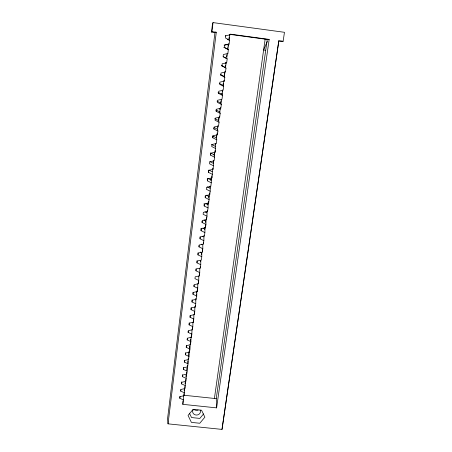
<?xml version="1.0" encoding="UTF-8"?>
<svg xmlns="http://www.w3.org/2000/svg" width="452" height="452" viewBox="0 0 452 452"><rect width="100%" height="100%" fill="white"/><g stroke="black" fill="none" stroke-linecap="round" stroke-linejoin="round"><path stroke-width="0.68" d="M202.372 252.103L202.807 248.724L198.987 246.86L199.219 244.995L203.406 244.063L203.841 240.667L200.01 238.786L200.247 236.91L204.445 235.978L204.88 232.56L201.038 230.667L201.276 228.774L205.49 227.836L205.931 224.395L202.072 222.491L202.315 220.587L206.541 219.644L206.982 216.186L203.117 214.265L203.36 212.35L207.598 211.4L208.044 207.92L204.168 205.988L204.411 204.061L208.666 203.106L209.112 199.603L205.225 197.654L205.468 195.716L209.734 194.755L210.186 191.23L206.287 189.269L206.536 187.314L210.813 186.354L211.27 182.8L207.355 180.828L207.604 178.862L211.898 177.896L212.361 174.325L208.434 172.336L208.683 170.359L212.994 169.387L213.457 165.788L209.519 163.788L209.768 161.793L214.09 160.816L214.559 157.194L210.609 155.177L210.864 153.177L215.197 152.194L215.666 148.55L211.705 146.516L211.96 144.499L216.316 143.516L216.785 139.843L212.813 137.798L213.067 135.769L217.435 134.775L217.909 131.086L213.926 129.023L214.186 126.978L218.565 125.984L219.039 122.266L215.045 120.192L215.305 118.13L219.7 117.13L220.18 113.384L216.175 111.299L216.435 109.226L220.847 108.22L221.327 104.452L217.305 102.344L217.57 100.259L221.994 99.248L222.486 95.457L218.452 93.332L218.717 91.236L223.158 90.214L223.644 86.4L219.599 84.264L219.87 82.151L224.322 81.123L224.813 77.281L220.757 75.128L221.028 73.004L225.497 71.97L225.994 68.105L221.921 65.935L222.192 63.794L226.678 62.76L227.181 58.862L223.096 56.681L223.367 54.522L227.87 53.483L228.373 49.562L224.277 47.358L224.554 45.189L229.068 44.143L229.576 40.194L225.469 37.979L225.746 35.793L225.271 35.889L230.277 34.736L230.35 34.154L269.172 39.403L216.61 407.873L182.828 404.342L183.405 399.884L179.789 398.252L179.998 396.596L183.93 395.754L184.32 392.748L180.698 391.11L180.907 389.443L184.851 388.601L185.241 385.579L181.608 383.923L181.817 382.251L185.778 381.403L186.167 378.358L182.523 376.697L182.738 375.013L186.704 374.16L187.1 371.098L183.444 369.425L183.659 367.73L187.642 366.871L188.038 363.798L184.371 362.108L184.591 360.408L188.58 359.543L188.981 356.447L185.309 354.752L185.523 353.035L189.529 352.17L189.93 349.057L186.247 347.345L186.461 345.622L190.478 344.752L190.885 341.616L187.19 339.898L187.41 338.164L191.439 337.288L191.846 334.135L188.139 332.406L188.36 330.661L192.399 329.779L192.812 326.61L189.094 324.864L189.32 323.112L193.371 322.225L193.784 319.033L190.055 317.281L190.281 315.513L194.349 314.626L194.761 311.417L191.026 309.648L191.247 307.868L195.332 306.981L195.744 303.75L191.998 301.97L192.224 300.179L196.315 299.286L196.733 296.032L192.976 294.241L193.207 292.444L197.309 291.54L197.733 288.269L193.964 286.466L194.19 284.658L198.309 283.754L198.733 280.46L194.953 278.641L195.185 276.822L199.315 275.912L199.744 272.601L195.953 270.771L196.185 268.94L200.332 268.025L200.756 264.691L196.959 262.849L197.191 261.007L201.349 260.086L201.778 256.736L197.97 254.883L198.202 253.024L202.372 252.103L202.377 249.442M202.072 222.491L202.078 221.101M201.778 256.736L201.795 252.662L200.547 252.052M200.756 264.691L200.79 260.482M201.038 230.667L201.055 228.254M200.332 268.025L200.343 266.804M200.01 238.786L200.033 236.91M199.744 272.601L199.795 268.256M199.315 275.912L199.349 273.398M198.733 280.46L198.807 275.98M198.309 283.754L198.355 281.161M198.987 246.86L199.004 245.56M197.733 288.269L197.818 283.658M197.97 254.883L198.01 252.86M197.309 291.54L197.394 287.545M196.733 296.032L196.84 291.291M196.4 295.862L196.434 294.489M195.744 303.75L195.869 298.879M196.959 262.849L197.01 260.764M195.332 306.981L195.366 305.575M194.761 311.417L194.902 306.416M195.953 270.771L196.004 268.923M193.784 319.033L193.919 314.552M194.349 314.626L194.405 312.733M193.371 322.225L193.456 319.643M193.964 286.466L194.01 285.155M192.812 326.61L192.964 322.022M191.846 334.135L192.015 329.44M192.399 329.779L192.518 326.474M191.439 337.288L191.591 333.226M192.976 294.241L193.055 292.224M190.478 344.752L190.699 339.215L190.546 340.429M190.885 341.616L191.066 336.819M189.93 349.057L190.128 344.153M191.998 301.97L192.083 299.896M188.981 356.447L189.196 351.362M191.026 309.648L191.106 307.784M189.608 350.289L189.761 346.514L189.608 347.718M188.038 363.798L188.298 357.956M188.58 359.543L188.637 358.261M188.721 356.34L188.834 353.775M187.642 366.871L187.699 365.566M187.817 362.95L187.908 360.99M190.055 317.281L190.145 315.372M186.704 374.16L186.8 372.16M186.896 370.16L186.987 368.16M189.094 324.864L189.185 322.909M187.1 371.098L187.377 365.148M185.778 381.403L185.874 379.364M186.009 376.646L186.077 375.29M188.139 332.406L188.207 331.067M186.167 378.358L186.36 374.318M187.19 339.898L187.258 338.531M184.851 388.601L184.958 386.528M185.094 383.759L185.167 382.375M185.241 385.579L185.444 381.46M186.247 347.345L186.354 345.255M183.93 395.754L184.043 393.647M184.19 390.833L184.263 389.426M184.32 392.748L184.535 388.562M185.309 354.752L185.41 352.854M182.828 404.342L183.02 400.817M183.405 399.884L183.608 396.048M184.371 362.108L184.484 360.171M183.444 369.425L183.563 367.448M182.523 376.697L182.642 374.68M181.608 383.923L181.732 381.872M180.698 391.11L180.783 389.714M179.789 398.252L179.913 396.342M215.644 32.623L211.502 32.064L212.553 23.419L213.039 22.6L284.461 32.307L283.133 41.29L279.477 41.251M211.502 32.064L211.931 31.663L213.039 22.6M283.133 41.29L278.839 40.708L222.005 429.4L168.025 423.84L216.271 32.25L211.931 31.663M188.699 353.221L188.879 351.82M195.507 300.071L195.688 298.676M196.405 293.077L196.671 290.981M200.434 261.612L200.615 260.211M201.332 254.617L201.598 252.521M204.558 229.441L204.824 227.345M205.451 222.452L205.722 220.35M207.688 204.965L207.96 202.869M208.587 197.976L208.852 195.874M209.931 187.484L210.107 186.083M210.824 180.489L211.095 178.393M213.152 162.308L213.333 160.912M214.05 155.318L214.321 153.217M215.395 144.826L215.57 143.425M216.288 137.832L216.559 135.736M217.632 127.345L217.813 125.944M218.531 120.351L218.796 118.254M219.514 112.661L219.695 111.26M219.87 109.864L220.051 108.463M220.768 102.87L221.039 100.768M221.842 94.479L222.022 93.078M222.203 91.677L222.378 90.281M223.096 84.688L223.277 83.287M224.085 76.993L224.26 75.597M224.441 74.196L224.621 72.8M225.339 67.207L225.604 65.105M225.785 63.709L225.96 62.308M226.678 56.715L226.949 54.619M227.576 49.72L227.842 47.624M228.023 46.223L228.294 44.126M228.921 39.234L229.187 37.132M229.367 35.736L229.548 34.335M203.841 240.667L203.988 235.56M204.88 232.56L205.01 227.582M205.931 224.395L206.039 219.559M206.982 216.186L207.072 211.479M208.044 207.92L208.197 202.682M209.112 199.603L209.248 194.501M210.186 191.23L210.304 186.269M211.27 182.8L211.367 177.981M212.361 174.325L212.525 168.952M213.457 165.788L213.598 160.556M214.559 157.194L214.321 154.912L214.717 151.844M215.666 148.55L215.412 146.425L215.807 143.34M216.785 139.843L216.502 137.888L216.983 134.159M217.909 131.086L217.604 129.295L218.005 126.164M219.039 122.266L218.712 120.644L219.197 116.865M220.18 113.384L219.83 111.938L220.401 107.503M221.327 104.452L220.955 103.175L221.446 99.35M222.486 95.457L222.085 94.355L222.661 89.863M223.644 86.4L223.22 85.479L223.802 80.953M224.813 77.281L224.367 76.541L225.034 71.337M225.994 68.105L225.52 67.546L226.192 62.308M227.181 58.862L226.678 58.489L227.356 53.217L227.87 53.483M228.373 49.562L227.848 49.375L228.531 44.064L229.068 44.143M222.005 429.4L278.839 40.708M214.401 398.545L265.121 39.313L266.205 39.29M216.61 407.873L216.254 398.647L267.251 39.431L269.172 39.403M267.313 41.409L263.618 49.974L265.686 50.257M193.416 409.461L192.919 410.258A3.904 3.497 -1.2 0 0 194.626 414.603A3.904 3.497 -1.2 0 0 199.66 413.636L200.163 412.84A3.904 3.497 -1.2 0 0 200.134 410.162M203.586 413.913L199.818 418.411L191.535 417.552L189.433 413.184M224.102 45.093L228.531 44.064M230.277 34.736L229.712 34.855L229.023 40.2L229.576 40.194M216.271 32.25L214.999 32.228L167.539 418.897L168.025 423.84M265.121 39.313L267.505 39.522M184.026 395.251L216.254 398.647M230.237 34.431L267.251 39.431M224.277 47.358L223.836 47.217L227.848 49.375M201.552 244.182L202.801 244.792L202.807 248.724M202.564 236.26L203.818 236.876M202.954 227.977L204.835 228.904M203.976 219.954L205.863 220.892M205.005 211.881L206.897 212.824M205.767 203.62L207.937 204.705M206.259 195.174L208.988 196.535M207.304 186.942L210.039 188.32M207.813 178.387L211.101 180.043M208.869 170.048L212.169 171.72M209.931 161.658L213.242 163.341M214.321 154.912L210.451 152.934L210.609 155.177M211.525 144.437L215.412 146.425M212.609 135.882L216.502 137.888M214.259 127.56L217.604 129.295M214.796 118.61L218.712 120.644M216.463 110.181L219.83 111.938M217.011 101.112L220.955 103.175M218.695 92.575L222.085 94.355M219.254 83.383L223.22 85.479M224.367 76.541L220.39 74.433L220.757 75.128M225.52 67.546L221.531 65.421L221.921 65.935M223.248 56.658L226.678 58.489M227.299 39.267L228.452 39.889M223.887 80.309L224.322 81.123M218.13 92.276L218.452 93.332M219.474 116.113L219.7 117.13M215.898 109.887L216.175 111.299M217.141 132.916L217.435 134.775M213.773 127.859L213.926 129.023M215.011 150.55L215.197 152.194M212.677 136.521L212.813 137.798M212.892 168.133L212.994 169.387M211.762 175.896L211.898 177.896M209.655 192.97L209.734 194.755M208.349 170.41L208.434 172.336M208.592 201.23L208.666 203.106M207.287 178.789L207.355 180.828M207.558 210.095L207.598 211.4M206.496 217.593L206.541 219.644M205.191 195.84L205.225 197.654M205.434 224.271L205.49 227.836M204.14 203.445L204.168 205.988M203.4 242.136L203.406 244.063M198.129 410.077A3.853 3.463 -1.1 0 1 194.303 409.681M193.128 409.337L188.049 415.439L191.394 422.383L199.778 423.253L204.869 417.185L201.558 410.213L193.128 409.337"/></g></svg>
